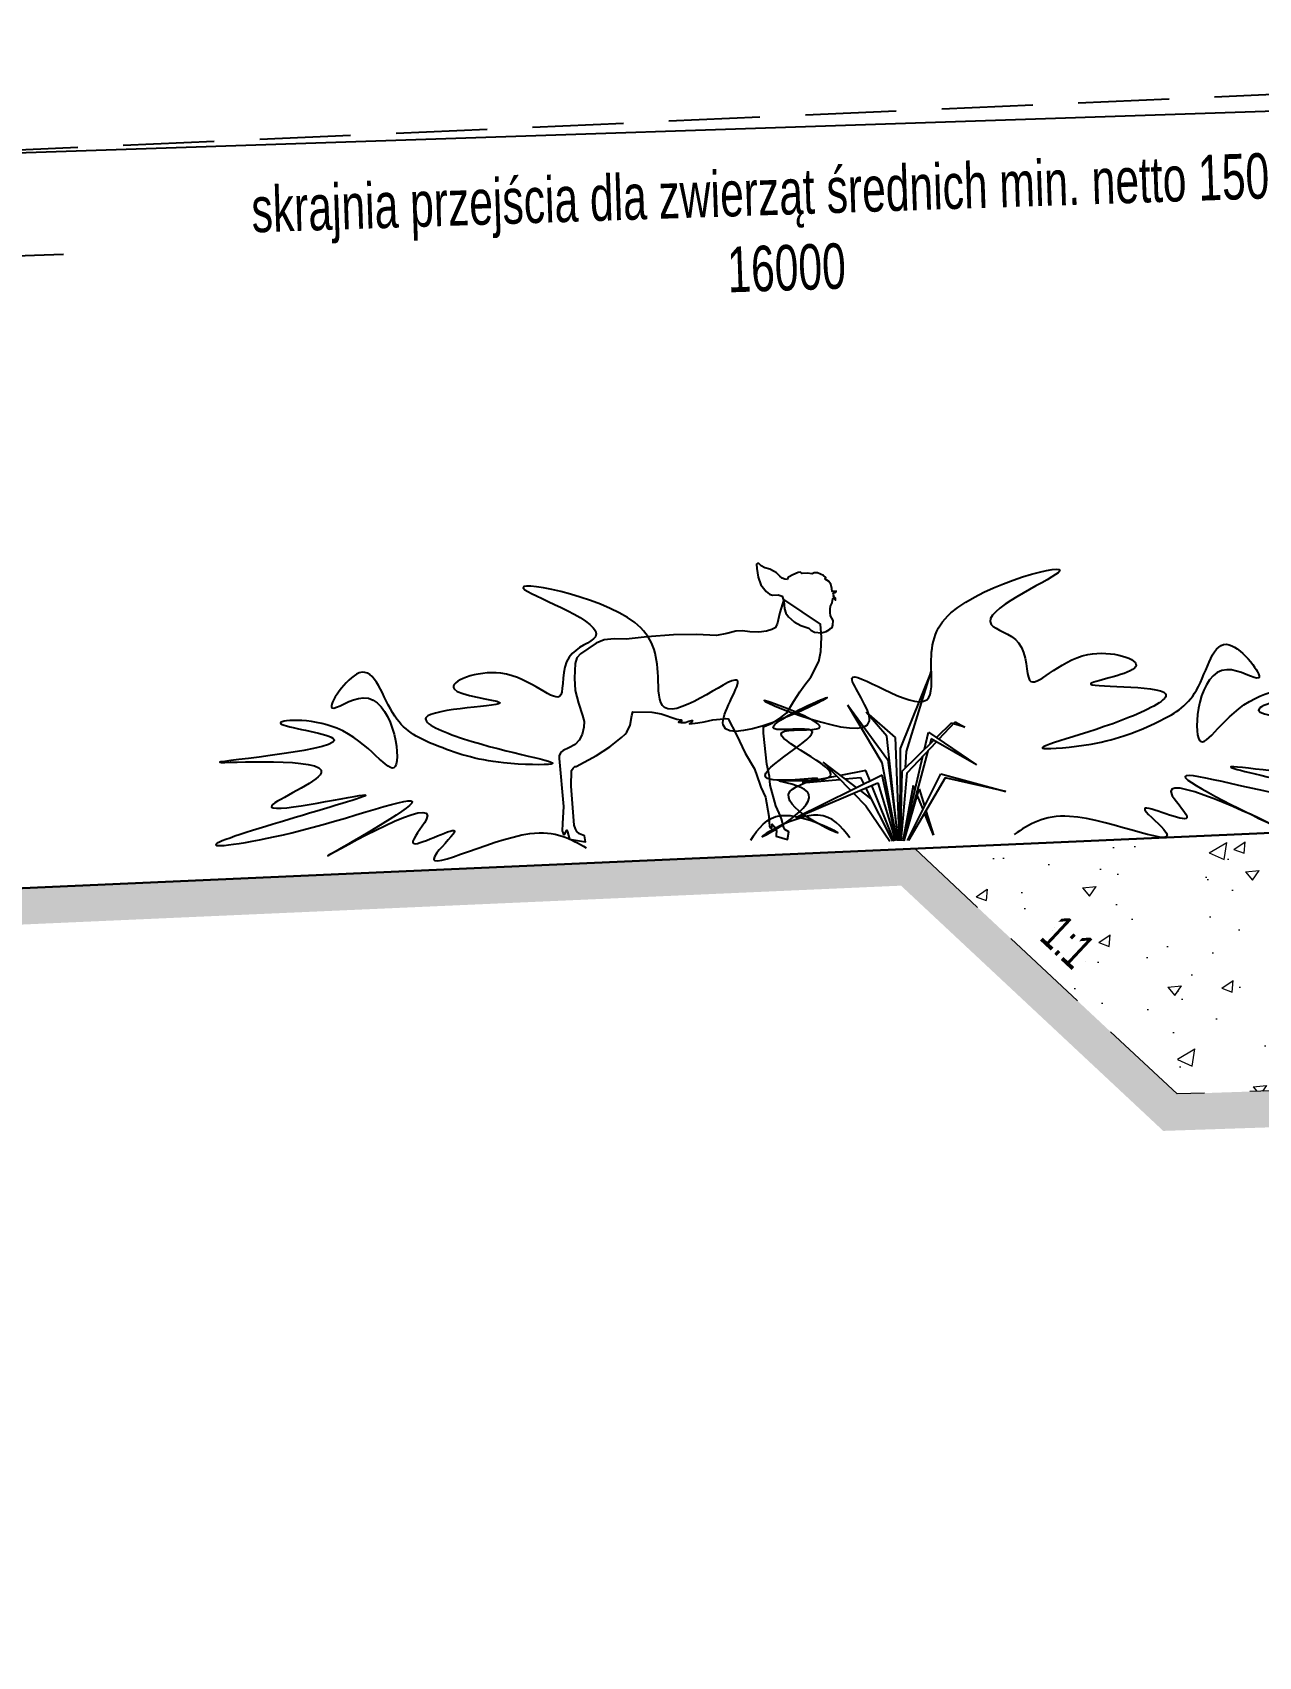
# Model space of a CAD drawing. Header units: metres. Extents: x 8395712 to 9795150, y 4166577 to 5794892.
# Drawn here: x 8418170.18 to 8418176.91, y 5772603.74 to 5772612.66 of the extents above; entities that cross this region are included whole.
import ezdxf
from ezdxf.enums import TextEntityAlignment as Align

# ---------------------------------------------------------------- set-up
doc = ezdxf.new("R2010")
doc.units = ezdxf.units.M
doc.header["$PDMODE"] = 35
doc.header["$PDSIZE"] = 0.002
doc.linetypes.add('DASHED', pattern=[0.75, 0.5, -0.25])
doc.linetypes.add('HIDDEN', pattern=[0.375, 0.25, -0.125])
for name, color, linetype, lineweight in [('AII_D_przekrój_opisy', 7, 'Continuous', 15), ('AII_M_konstrukcja 0.50', 3, 'Continuous', 50), ('AII_M_kreskowanie', 8, 'Continuous', 0), ('AII_M_linie kreskowane', 9, 'HIDDEN', 18), ('AII_M_opisy wymiary', 1, 'Continuous', 25), ('AII_M_roboty ziemne wykopy', 9, 'DASHED', 18), ('AII_M_skrajnia', 9, 'DASHED', 18), ('AII_M_teren projektowany', 4, 'Continuous', 70), ('AII_M_wymiary', 1, 'Continuous', 25), ('AII_M_wyposazenie', 1, 'Continuous', 25)]:
    doc.layers.add(name, color=color, linetype=linetype, lineweight=lineweight)
doc.layers.add('AII_roślinność', color=9, linetype='Continuous')
doc.styles.add('CDMSTYLE', font='CDMSIMPL.shx', dxfattribs={"width": 0.7, "bigfont": 'CDMBIGPL.shx'})
doc.dimstyles.new('CDM-ME100MM', dxfattribs={"dimscale": 0.1, "dimtxt": 2.5, "dimasz": 1.5, "dimexe": 1.5, "dimexo": 1, "dimgap": 0.5, "dimtad": 1, "dimdec": 0, "dimlfac": 1000, "dimrnd": 1, "dimzin": 9, "dimtxsty": 'CDMSTYLE', "dimblk": 'OBLIQUE', "dimcen": 2.5, "dimdle": 1.5, "dimclrd": 9, "dimclre": 9, "dimclrt": 1, "dimadec": 1, "dimazin": 2, "dimtfac": 1, "dimtdec": 0, "dimtix": 1, "dimtmove": 2, "dimatfit": 3, "dimldrblk": 'DOT', "dimfxl": 1, "dimtvp": 1, "dimtolj": 1, "dimtzin": 0, "dimlwd": 25, "dimlwe": 25, "dimarcsym": 0})

# ---------------------------------------------------------------- blocks, each defined once
blk = doc.blocks.new('_OBLIQUE')
at = {"color": 0, "linetype": 'ByBlock'}
blk.add_line((-0.5, -0.5), (0.5, 0.5), dxfattribs=at)
blk = doc.blocks.new('*D99')
at = {"layer": 'AII_M_wymiary', "color": 9, "linetype": 'Continuous', "lineweight": 25, "transparency": 16777216}
for p, q in [((8418194.0405, 5772612.0213), (8418193.9847, 5772613.687)), ((8418138.371, 5772611.672), (8418194.1396, 5772613.5421)), ((8418138.5968, 5772609.4133), (8418138.5159, 5772611.8269))]:
    blk.add_line(p, q, dxfattribs=at)
at = {"layer": 'Defpoints', "color": 0, "linetype": 'Continuous', "lineweight": 25, "transparency": 16777216}
for p in [(8418193.9897, 5772613.5371), (8418194.0439, 5772611.9213), (8418138.6001, 5772609.3134)]:
    blk.add_point(p, dxfattribs=at)
at = {"layer": 'AII_M_wymiary', "color": 9, "linetype": 'Continuous', "lineweight": 25, "transparency": 16777216, "xscale": 0.15, "yscale": 0.15, "zscale": 0.15}
for p, rotation in [((8418193.9897, 5772613.5371), 1.920622427509104), ((8418138.5209, 5772611.677), 181.9206224275091)]:
    blk.add_blockref('_OBLIQUE', p, dxfattribs=dict(at, rotation=rotation))
at = {"layer": 'AII_M_wymiary', "color": 1, "linetype": 'Continuous', "lineweight": 25, "transparency": 16777216, "char_height": 0.25, "attachment_point": 5, "rotation": 1.92062, "style": 'CDMSTYLE'}
for s, insert in [('\\A1;światło netto przy przepływie miarodajnym p=0,3% min. |t54900', (8418166.248, 5772612.8236)), ('\\A1;55500', (8418166.2612, 5772612.4322))]:
    blk.add_mtext(s, dxfattribs=dict(at, insert=insert))
blk = doc.blocks.new('_DOT')
at = {"color": 0, "linetype": 'ByBlock'}
blk.add_line((-0.5, 0), (-1, 0), dxfattribs=at)
at = {"color": 0, "linetype": 'ByBlock', "const_width": 0.5}
blk.add_lwpolyline([(-0.25, 0, 1), (0.25, 0, 1)], format="xyb", close=True, dxfattribs=at)
blk = doc.blocks.new('*D100')
at = {"layer": 'AII_M_linie kreskowane', "color": 9, "linetype": 'Continuous', "lineweight": 25, "transparency": 16777216}
for p, q in [((8418201.7168, 5772609.8732), (8418201.6051, 5772613.2057)), ((8418130.7999, 5772610.6813), (8418201.76, 5772613.0608)), ((8418131.0566, 5772607.5037), (8418130.9448, 5772610.8362))]:
    blk.add_line(p, q, dxfattribs=at)
at = {"layer": 'Defpoints', "color": 0, "linetype": 'Continuous', "lineweight": 25, "transparency": 16777216}
for p in [(8418201.6101, 5772613.0558), (8418201.7202, 5772609.7733), (8418131.0599, 5772607.4038)]:
    blk.add_point(p, dxfattribs=at)
at = {"layer": 'AII_M_linie kreskowane', "color": 9, "linetype": 'Continuous', "lineweight": 25, "transparency": 16777216, "xscale": 0.15, "yscale": 0.15, "zscale": 0.15}
for p, rotation in [((8418201.6101, 5772613.0558), 1.920622427509104), ((8418130.9498, 5772610.6863), 181.9206224275091)]:
    blk.add_blockref('_OBLIQUE', p, dxfattribs=dict(at, rotation=rotation))
at = {"layer": 'AII_M_linie kreskowane', "color": 1, "linetype": 'Continuous', "lineweight": 25, "transparency": 16777216, "char_height": 0.25, "attachment_point": 5, "rotation": 1.92062, "style": 'CDMSTYLE'}
for s, insert in [('\\A1;terasa zalewowa przy p=10% min. |t70000', (8418166.2727, 5772612.0876)), ('\\A1;70700', (8418166.2858, 5772611.6961))]:
    blk.add_mtext(s, dxfattribs=dict(at, insert=insert))
blk = doc.blocks.new('*D104')
at = {"layer": 'AII_M_wymiary', "color": 9, "lineweight": 25, "transparency": 16777216}
for p, q in [((8418184.7108, 5772611.263), (8418184.6837, 5772612.0727)), ((8418184.8386, 5772611.9278), (8418178.2781, 5772611.7078)), ((8418168.7195, 5772610.7344), (8418168.6927, 5772611.5365)), ((8418168.5478, 5772611.3815), (8418170.3492, 5772611.442))]:
    blk.add_line(p, q, dxfattribs=at)
at = {"layer": 'Defpoints', "color": 0, "lineweight": 25, "transparency": 16777216}
for p in [(8418168.6977, 5772611.3866), (8418184.7142, 5772611.1631), (8418168.7229, 5772610.6345)]:
    blk.add_point(p, dxfattribs=at)
at = {"layer": 'AII_M_wymiary', "color": 9, "lineweight": 25, "transparency": 16777216, "xscale": 0.15, "yscale": 0.15, "zscale": 0.15}
for p, rotation in [((8418184.6887, 5772611.9228), 1.920622427509082), ((8418168.6977, 5772611.3866), 181.9206224275091)]:
    blk.add_blockref('_OBLIQUE', p, dxfattribs=dict(at, rotation=rotation))
at = {"layer": 'AII_M_wymiary', "color": 1, "lineweight": 25, "transparency": 16777216, "insert": (8418174.3137, 5772611.5749), "char_height": 0.25, "attachment_point": 5, "rotation": 1.92062, "style": 'CDMSTYLE'}
blk.add_mtext('\\A1;skrajnia przejścia dla zwierząt średnich min. netto 15000\\P16000', dxfattribs=at)
blk = doc.blocks.new('k02')
at = {"color": 0, "linetype": 'ByBlock', "lineweight": -2}
for p, q in [((-0.0769, 0.4897), (-0.228, 0.9227)), ((-0.228, 0.9227), (-0.0436, 0.5075)), ((0.2364, 0.754), (0.0275, 0.4475)), ((0.0586, 0.432), (0.2364, 0.754)), ((-0.3503, 0.6429), (-0.4014, 0.6119)), ((-0.4014, 0.6119), (-0.328, 0.6363)), ((-0.2574, 0.5509), (-0.3503, 0.6429)), ((-0.328, 0.6363), (-0.2446, 0.5602)), ((0.1364, 0.7118), (-0.0169, 0.5674)), ((0.0275, 0.5763), (0.1364, 0.7118)), ((-0.2014, 0.5919), (-0.4592, 0.4031)), ((-0.4592, 0.4031), (-0.2147, 0.5541)), ((-0.0769, 0.372), (-0.243, 0.5366)), ((-0.2286, 0.5456), (-0.048, 0.3809)), ((-0.2147, 0.5541), (-0.2058, 0.5248)), ((-0.1762, 0.4978), (-0.2014, 0.5919)), ((-0.0169, 0.5674), (-0.0208, 0)), ((-0.0153, 0), (0.0275, 0.5763)), ((-0.1949, 0.4889), (-0.046, 0)), ((-0.043, 0), (-0.1662, 0.4606)), ((-0.0681, 0.3992), (-0.0769, 0.4897)), ((-0.0436, 0.5075), (-0.0244, 0)), ((0.0275, 0.4475), (-0.0139, 0)), ((-0.2614, 0.3609), (-0.6147, 0.2521)), ((-0.0653, 0), (-0.2614, 0.3609)), ((-0.0313, 0), (-0.0769, 0.372)), ((-0.048, 0.3809), (-0.026, 0)), ((-0.0087, 0), (0.0586, 0.432)), ((-0.0064, 0), (0.0609, 0.3631)), ((0.0609, 0.3631), (0.5431, 0.1455)), ((0.1283, 0.3327), (0.1497, 0.392)), ((0.1497, 0.392), (0.2902, 0.3698)), ((0.203, 0.299), (0.3831, 0.4453)), ((0.3831, 0.4453), (0.2352, 0.2845)), ((0.3107, 0.3666), (0.5009, 0.3365)), ((-0.6147, 0.2521), (-0.2836, 0.3365)), ((-0.2836, 0.3365), (-0.0722, 0)), ((-0.1392, 0.281), (-0.1659, 0.1851)), ((-0.0477, 0), (-0.1392, 0.281)), ((-0.1171, 0.2767), (-0.108, 0.301)), ((-0.108, 0.301), (-0.0397, 0)), ((0.0853, 0.3232), (0, 0)), ((0.0079, 0), (0.12, 0.3097)), ((0.154, 0.2965), (0.0162, 0)), ((0.5431, 0.1455), (0.0853, 0.3232)), ((0.1262, 0.2366), (0.1851, 0.2845)), ((0.222, 0.2701), (0.1564, 0.1988)), ((0.1809, 0.3543), (0.1635, 0.3168)), ((0.2652, 0.3496), (0.1809, 0.3543)), ((0.5009, 0.3365), (0.2936, 0.348)), ((-0.1571, 0.1689), (-0.1243, 0.2572)), ((0.1564, 0.1988), (0.0301, 0)), ((-0.1728, 0.1601), (-0.2103, 0.0256)), ((-0.2103, 0.0256), (-0.165, 0.1476))]:
    blk.add_line(p, q, dxfattribs=at)

msp = doc.modelspace()

# ---------------------------------------------------------------- hatches: boundary and pattern name
at = {"layer": 'AII_M_kreskowanie', "linetype": 'Continuous', "lineweight": 0}
h = msp.add_hatch(dxfattribs=at)
h.set_pattern_fill('ANSI33', color=256, angle=1.92062)
h.set_pattern_definition([(46.920622, (8419754.91827, 5772441.43849), (-0.18260204, 0.17075273), []), (46.920622, (8419755.09495, 5772441.4444), (-0.18260204, 0.17075273), [0.125, -0.0625])])
edge = h.paths.add_edge_path()
edge.add_line((8418178.855, 5772613.1641), (8418180.2542, 5772613.211))
edge.add_line((8418180.2542, 5772613.211), (8418180.1938, 5772615.0121))
edge.add_ellipse((8418910.812, 5752628.6919), major_axis=(19988.4345, 670.2871), ratio=1, start_angle=90.1073399, end_angle=90.17294485, ccw=False)
edge.add_line((8418203.0791, 5772615.8356), (8418203.126, 5772614.4371))
edge.add_line((8418203.126, 5772614.4371), (8418204.0255, 5772614.4673))
edge.add_line((8418204.0255, 5772614.4673), (8418203.9872, 5772615.6083))
edge.add_line((8418203.9872, 5772615.6083), (8418204.387, 5772615.6217))
edge.add_line((8418204.387, 5772615.6217), (8418204.3702, 5772616.1214))
edge.add_ellipse((8418910.812, 5752628.6919), major_axis=(19988.6744, 670.2951), ratio=1, start_angle=90.10361436, end_angle=90.32363281)
edge.add_line((8418127.623, 5772613.2613), (8418127.6397, 5772612.7616))
edge.add_line((8418127.6397, 5772612.7616), (8418128.0395, 5772612.775))
edge.add_line((8418128.0395, 5772612.775), (8418128.0776, 5772611.6407))
edge.add_line((8418128.0776, 5772611.6407), (8418128.9771, 5772611.6709))
edge.add_line((8418128.9771, 5772611.6709), (8418128.9301, 5772613.0723))
edge.add_ellipse((8418910.812, 5752628.6919), major_axis=(19988.4345, 670.2871), ratio=1, start_angle=90.25430677, end_angle=90.31991235, ccw=False)
edge.add_line((8418151.8133, 5772613.9545), (8418151.8736, 5772612.1586))
edge.add_line((8418151.8736, 5772612.1586), (8418153.2728, 5772612.2055))
edge.add_line((8418153.2728, 5772612.2055), (8418153.2124, 5772614.0076))
edge.add_ellipse((8418910.812, 5752628.6919), major_axis=(19988.4345, 670.2871), ratio=1, start_angle=90.17695564, end_angle=90.25029596, ccw=False)
edge.add_line((8418178.7948, 5772614.9609), (8418178.855, 5772613.1641))
h = msp.add_hatch(dxfattribs=at)
h.set_pattern_fill('AR-HBONE', color=256, scale=0.03, angle=1.92062)
h.set_pattern_definition([(46.9206225, (8419753.57767, 5772481.41602), (-0.0056876685, 0.16961029), [0.36, -0.12]), (136.9206225, (8419753.65963, 5772481.50366), (-0.0056876685, 0.16961029), [0.36, -0.12])])
h.paths.add_polyline_path([(8418166.0607, 5772607.0048), (8418165.9023, 5772606.9207), (8418165.1748, 5772607.146), (8418164.3828, 5772607.5684), (8418164.0461, 5772607.693), (8418163.5712, 5772607.6829), (8418157.3918, 5772607.5517), (8418156.0774, 5772606.1461), (8418153.379, 5772606.0556), (8418149.941, 5772605.9403), (8418149.9477, 5772605.7404), (8418153.3857, 5772605.8557), (8418156.1669, 5772605.949), (8418157.4803, 5772607.3535), (8418163.5755, 5772607.483), (8418164.0123, 5772607.4922), (8418164.3007, 5772607.3856), (8418165.0975, 5772606.9605), (8418165.9227, 5772606.705), (8418166.0954, 5772606.7968), (8418167.4397, 5772606.5836), (8418168.3697, 5772607.3477), (8418168.9063, 5772607.7073), (8418174.9495, 5772607.9747), (8418176.3899, 5772606.6278), (8418180.3705, 5772606.7613), (8418183.1518, 5772606.8546), (8418184.5986, 5772608.4018), (8418190.0906, 5772608.6449), (8418190.0839, 5772608.8448), (8418184.5082, 5772608.598), (8418183.0623, 5772607.0517), (8418180.3638, 5772606.9612), (8418176.466, 5772606.8305), (8418175.0247, 5772608.1783), (8418168.8415, 5772607.9046), (8418168.2503, 5772607.5085), (8418167.3822, 5772606.7952)])
at = {"layer": 'AII_M_kreskowanie', "lineweight": 0}
h = msp.add_hatch(dxfattribs=at)
h.set_pattern_fill('AR-CONC', color=256, scale=0.1, angle=344.59758)
h.set_pattern_definition([(34.59758, (8418132.6938, 5772453.0946), (0.6748324, -0.2510004), [0.075, -0.825]), (339.5976, (8418132.6938, 5772453.0946), (0.066012, 0.7620285), [0.06, -0.66]), (85.049, (8418132.75005, 5772453.0737), (0.7408443, 0.511028), [0.0637402, -0.701142]), (30.7818, (8418132.7469, 5772453.2874), (0.984949, -0.4430305), [0.1125, -1.2375]), (81.2332, (8418132.829, 5772453.2505), (1.1598156, 0.690889), [0.09561, -1.051714]), (335.78174, (8418132.7469, 5772453.2874), (1.159816, 0.690889), [0.09, -0.99]), (5.59758, (8418132.83006, 5772453.21266), (0.4685343, -0.5466951), [0.075, -0.825]), (310.5976, (8418132.83006, 5772453.21266), (0.427174, 0.634482), [0.06, -0.66]), (56.049, (8418132.8691, 5772453.1671), (0.8957084, 0.0877868), [0.0637402, -0.701142]), (22.09758, (8418132.6938, 5772453.0946), (0.1001387, 0.31770808), [0, -0.652, 0, -0.67, 0, -0.6625]), (352.09758, (8418132.6938, 5772453.0946), (0.3583757, 0.31037565), [0, -0.382, 0, -0.637, 0, -0.2525]), (312.09758, (8418132.47882, 5772453.15384), (0.50865926, -0.16352636), [0, -0.25, 0, -0.78, 0, -1.035]), (302.09758, (8418132.3824, 5772453.1804), (0.5888281, -0.0583828), [0, -0.325, 0, -0.518, 0, -0.735])])
h.paths.add_polyline_path([(8418177.232, 5772607.8567), (8418178.9277, 5772608.0136), (8418179.1276, 5772608.0203), (8418179.1162, 5772608.3594), (8418175.0247, 5772608.1783), (8418176.466, 5772606.8305), (8418177.0656, 5772606.8506), (8418177.0623, 5772606.9505), (8418177.2622, 5772606.9572)])
h.paths.add_polyline_path([(8418180.3151, 5772608.4124), (8418179.1162, 5772608.3594), (8418179.1276, 5772608.0203), (8418180.3269, 5772608.0606)])
h.paths.add_polyline_path([(8418184.5082, 5772608.598), (8418180.3151, 5772608.4124), (8418180.3269, 5772608.0606), (8418180.5268, 5772608.0673), (8418182.2292, 5772608.0243), (8418182.2593, 5772607.1248), (8418182.4592, 5772607.1315), (8418182.4626, 5772607.0316), (8418183.0623, 5772607.0517)])

# ---------------------------------------------------------------- linework, layer by layer
at = {"layer": 'AII_M_konstrukcja 0.50', "color": 8, "linetype": 'DASHED', "lineweight": 0, "extrusion": (0, 0, -1)}
msp.add_ellipse((8418910.8195, 5752628.3379), major_axis=(19987.3352, 670.2502), ratio=1, start_param=4.70802, end_param=4.7093, dxfattribs=at)
at = {"layer": 'AII_M_opisy wymiary', "color": 1, "linetype": 'ByBlock', "lineweight": 40}
msp.add_circle((8418171.8303, 5772432.124), 22459.4841, dxfattribs=at)
at = {"layer": 'AII_M_roboty ziemne wykopy', "elevation": 0}
msp.add_lwpolyline([(8418184.5082, 5772608.598), (8418183.0623, 5772607.0517), (8418180.3638, 5772606.9612), (8418176.466, 5772606.8305), (8418175.0247, 5772608.1783)], dxfattribs=at)
at = {"layer": 'AII_M_skrajnia', "lineweight": 25, "elevation": 0}
msp.add_lwpolyline([(8418184.7998, 5772608.6109), (8418184.664, 5772612.6586), (8418168.6787, 5772611.9511), (8418168.815, 5772607.8869)], dxfattribs=at)
at = {"layer": 'AII_M_teren projektowany', "lineweight": 30, "elevation": 0, "flags": 128}
msp.add_lwpolyline([(8418142.7824, 5772607.2415), (8418163.5712, 5772607.6829), (8418164.0461, 5772607.693), (8418164.3828, 5772607.5684), (8418165.1748, 5772607.146), (8418165.9023, 5772606.9207), (8418166.0607, 5772607.0048), (8418167.3822, 5772606.7952), (8418168.2503, 5772607.5085), (8418168.8415, 5772607.9046), (8418190.8347, 5772608.878), (8418194.1669, 5772609.0213), (8418196.8487, 5772609.1496), (8418198.1566, 5772609.2121), (8418203.1941, 5772609.4197)], dxfattribs=at)
at = {"layer": 'AII_M_wyposazenie', "color": 9, "elevation": 0}
for points in [[(8418174.3246, 5772609.6562), (8418174.312, 5772609.658), (8418174.2971, 5772609.6639), (8418174.2842, 5772609.674), (8418174.2656, 5772609.6929), (8418174.2534, 5772609.7005), (8418174.2283, 5772609.7119), (8418174.2022, 5772609.7196), (8418174.1815, 5772609.7306), (8418174.168, 5772609.7438), (8418174.1616, 5772609.7446), (8418174.1557, 5772609.7403), (8418174.1584, 5772609.7165), (8418174.1658, 5772609.669), (8418174.1803, 5772609.6275), (8418174.2093, 5772609.591), (8418174.227, 5772609.576), (8418174.2441, 5772609.5705), (8418174.2746, 5772609.571), (8418174.2976, 5772609.5645), (8418174.3066, 5772609.5373), (8418174.3103, 5772609.4941), (8418174.3174, 5772609.4716), (8418174.3315, 5772609.4501), (8418174.3635, 5772609.4237), (8418174.4, 5772609.403), (8418174.4424, 5772609.3886), (8418174.4538, 5772609.3787), (8418174.4748, 5772609.3663), (8418174.5132, 5772609.364), (8418174.5388, 5772609.3699), (8418174.5568, 5772609.3816), (8418174.5599, 5772609.3872), (8418174.572, 5772609.3921), (8418174.5751, 5772609.4058), (8418174.5768, 5772609.4309), (8418174.5697, 5772609.4445), (8418174.5623, 5772609.4565), (8418174.5595, 5772609.4747), (8418174.5602, 5772609.4939), (8418174.5619, 5772609.5095), (8418174.571, 5772609.5287), (8418174.5747, 5772609.5508), (8418174.5817, 5772609.5499), (8418174.5897, 5772609.5427), (8418174.5891, 5772609.5535), (8418174.5811, 5772609.5585), (8418174.5783, 5772609.5606), (8418174.5808, 5772609.5671), (8418174.5796, 5772609.5718), (8418174.5765, 5772609.5791), (8418174.5831, 5772609.583), (8418174.5899, 5772609.5865), (8418174.5933, 5772609.5925), (8418174.5828, 5772609.5902), (8418174.572, 5772609.5904), (8418174.5698, 5772609.6072), (8418174.5634, 5772609.6301), (8418174.5518, 5772609.6464), (8418174.5325, 5772609.6579), (8418174.5361, 5772609.6678), (8418174.5241, 5772609.6776), (8418174.4908, 5772609.6918), (8418174.4724, 5772609.6934), (8418174.4624, 5772609.6875), (8418174.4342, 5772609.6916), (8418174.4065, 5772609.6898), (8418174.3968, 5772609.6964), (8418174.3849, 5772609.6949), (8418174.3556, 5772609.682), (8418174.3316, 5772609.6693), (8418174.3273, 5772609.6641), (8418174.3246, 5772609.6562)], [(8418174.3052, 5772609.5467), (8418174.2837, 5772609.4755), (8418174.2684, 5772609.4102), (8418174.2574, 5772609.3901), (8418174.2402, 5772609.3815), (8418174.2116, 5772609.3717), (8418174.169, 5772609.3677), (8418174.1195, 5772609.3686), (8418174.0791, 5772609.3733), (8418174.0416, 5772609.3721), (8418173.9929, 5772609.3588), (8418173.9358, 5772609.3483), (8418173.8259, 5772609.3532), (8418173.6993, 5772609.352), (8418173.555, 5772609.341), (8418173.4401, 5772609.3291), (8418173.3737, 5772609.3294), (8418173.3192, 5772609.3251), (8418173.2759, 5772609.3067), (8418173.1888, 5772609.2474), (8418173.1689, 5772609.2267), (8418173.1589, 5772609.1947), (8418173.1557, 5772609.1138), (8418173.1605, 5772609.0459), (8418173.1773, 5772608.9762), (8418173.2001, 5772608.9092), (8418173.2098, 5772608.8754), (8418173.2078, 5772608.8445), (8418173.1978, 5772608.805), (8418173.1813, 5772608.7731), (8418173.1591, 5772608.7501), (8418173.1252, 5772608.7317), (8418173.0932, 5772608.7165), (8418173.0854, 5772608.7104), (8418173.0796, 5772608.7019), (8418173.0716, 5772608.6902), (8418173.0722, 5772608.6736), (8418173.0955, 5772608.4089), (8418173.0897, 5772608.3156), (8418173.0883, 5772608.2756), (8418173.0943, 5772608.2619), (8418173.0976, 5772608.2565), (8418173.1006, 5772608.2566), (8418173.1143, 5772608.2795), (8418173.1176, 5772608.271), (8418173.1279, 5772608.2294), (8418173.217, 5772608.216), (8418173.2106, 5772608.2491), (8418173.1844, 5772608.2596), (8418173.1692, 5772608.2725), (8418173.1616, 5772608.2861), (8418173.1537, 5772608.3061), (8418173.1382, 5772608.5203), (8418173.1405, 5772608.6078), (8418173.149, 5772608.6195), (8418173.1573, 5772608.6284), (8418173.1659, 5772608.6287), (8418173.2764, 5772608.6888), (8418173.35, 5772608.7365), (8418173.4146, 5772608.7892), (8418173.4343, 5772608.8068), (8418173.4428, 5772608.8185), (8418173.4618, 5772608.8561), (8418173.4711, 5772608.9097), (8418173.4763, 5772608.9296), (8418173.5808, 5772608.9273), (8418173.6325, 5772608.9179), (8418173.7173, 5772608.8896), (8418173.7405, 5772608.8848), (8418173.7465, 5772608.882), (8418173.7383, 5772608.8764), (8418173.7265, 5772608.873), (8418173.741, 5772608.8707), (8418173.7643, 5772608.8715), (8418173.7844, 5772608.878), (8418173.7984, 5772608.881), (8418173.8045, 5772608.8812), (8418173.7987, 5772608.8726), (8418173.7879, 5772608.8639), (8418173.8336, 5772608.8685), (8418173.8681, 5772608.875), (8418173.9166, 5772608.8849), (8418173.9565, 5772608.889), (8418173.9855, 5772608.8931), (8418174, 5772608.8905), (8418174.046, 5772608.8021), (8418174.0927, 5772608.7022), (8418174.1447, 5772608.6165), (8418174.1737, 5772608.5328), (8418174.1801, 5772608.5158), (8418174.2052, 5772608.4602), (8418174.2229, 5772608.3567), (8418174.2276, 5772608.2999), (8418174.2309, 5772608.2917), (8418174.2368, 5772608.2891), (8418174.2395, 5772608.292), (8418174.2419, 5772608.3118), (8418174.2509, 5772608.3007), (8418174.2661, 5772608.2762), (8418174.2637, 5772608.2561), (8418174.264, 5772608.2472), (8418174.3258, 5772608.2282), (8418174.3327, 5772608.2698), (8418174.3123, 5772608.2833), (8418174.3058, 5772608.2942), (8418174.2925, 5772608.3418), (8418174.2804, 5772608.3725), (8418174.2615, 5772608.4138), (8418174.2316, 5772608.5264), (8418174.2273, 5772608.5737), (8418174.2133, 5772608.641), (8418174.1934, 5772608.8126), (8418174.1951, 5772608.8462), (8418174.1978, 5772608.8491), (8418174.2463, 5772608.8682), (8418174.2886, 5772608.8974), (8418174.3219, 5772608.9241), (8418174.3603, 5772608.9876), (8418174.3933, 5772609.0398), (8418174.4212, 5772609.0771), (8418174.4544, 5772609.1204), (8418174.4977, 5772609.2063), (8418174.51, 5772609.2606), (8418174.5135, 5772609.3396), (8418174.5075, 5772609.4108), (8418174.3052, 5772609.5467)]]:
    msp.add_lwpolyline(points, dxfattribs=at)
at = {"layer": 'AII_roślinność', "color": 92}
for points in [[(8418174.668, 5772608.2377), (8418174.4925, 5772608.3617), (8418174.1891, 5772608.2452), (8418174.435, 5772608.4897), (8418174.2794, 5772608.5495), (8418174.5621, 5772608.5767), (8418174.2941, 5772608.8157), (8418174.5001, 5772608.8404), (8418174.2055, 5772608.9899), (8418174.7766, 5772608.8792), (8418174.6801, 5772609.1122), (8418175.0917, 5772608.996), (8418175.1156, 5772609.1681), (8418175.2236, 5772609.4729), (8418175.8131, 5772609.6935), (8418175.4444, 5772609.4094), (8418175.5955, 5772609.3082), (8418175.6556, 5772609.1035), (8418175.9759, 5772609.2442), (8418176.2383, 5772609.1762), (8418175.993, 5772609.0853), (8418176.4027, 5772609.0282), (8418176.2045, 5772608.8991), (8418175.7332, 5772608.7282), (8418175.9939, 5772608.7526), (8418176.3632, 5772608.8758), (8418176.5727, 5772609.0481), (8418176.7528, 5772609.2979), (8418176.914, 5772609.1162), (8418176.739, 5772609.1608), (8418176.5894, 5772608.7717), (8418176.8942, 5772609.0033), (8418177.2, 5772609.049), (8418176.9196, 5772608.951), (8418177.5491, 5772608.8599), (8418176.9967, 5772608.7646), (8418177.2799, 5772608.6028), (8418176.7767, 5772608.6273), (8418177.5996, 5772608.4128), (8418177.1312, 5772608.4561), (8418176.5251, 5772608.5539), (8418176.9883, 5772608.3096), (8418176.4393, 5772608.4684), (8418176.5202, 5772608.347), (8418176.288, 5772608.3983), (8418176.3923, 5772608.2837), (8418175.8757, 5772608.355), (8418175.5717, 5772608.2562)], [(8418174.124, 5772608.2244), (8418174.2908, 5772608.3599), (8418174.6013, 5772608.264), (8418174.3396, 5772608.4915), (8418174.4908, 5772608.5615), (8418174.2069, 5772608.5697), (8418174.4583, 5772608.8262), (8418174.2511, 5772608.8369), (8418174.535, 5772609.0059), (8418173.9727, 5772608.8571), (8418174.0534, 5772609.0961), (8418173.6504, 5772608.9526), (8418173.6151, 5772609.1227), (8418173.4869, 5772609.4196), (8418172.884, 5772609.6002), (8418173.2708, 5772609.3415), (8418173.1268, 5772609.2304), (8418173.0806, 5772609.0221), (8418172.7515, 5772609.141), (8418172.4943, 5772609.0556), (8418172.7451, 5772608.9813), (8418172.3402, 5772608.8969), (8418172.5467, 5772608.7814), (8418173.0283, 5772608.6424), (8418172.7665, 5772608.6493), (8418172.3898, 5772608.7475), (8418172.1692, 5772608.9054), (8418171.9728, 5772609.1426), (8418171.8241, 5772608.9505), (8418171.9958, 5772609.0067), (8418172.1711, 5772608.6285), (8418171.8515, 5772608.8392), (8418171.5433, 5772608.8643), (8418171.8297, 5772608.7853), (8418171.2076, 5772608.6522), (8418171.7652, 5772608.5941), (8418171.4934, 5772608.4137), (8418171.9939, 5772608.4719), (8418171.1872, 5772608.2027), (8418171.6516, 5772608.2773), (8418172.2499, 5772608.4155), (8418171.804, 5772608.1407), (8418172.3412, 5772608.3359), (8418172.2686, 5772608.2094), (8418172.4969, 5772608.2761), (8418172.4004, 5772608.1548), (8418172.9111, 5772608.2605), (8418173.2211, 5772608.1823)]]:
    msp.add_spline(points, degree=3, dxfattribs=at)

# ---------------------------------------------------------------- block references
at = {"layer": 'AII_roślinność', "color": 92, "xscale": -1, "rotation": 1.920622414315076}
msp.add_blockref('k02', (8418174.9191, 5772608.2201), dxfattribs=at)

# ---------------------------------------------------------------- texts
at = {"layer": 'AII_D_przekrój_opisy', "color": 9, "lineweight": 25, "style": 'CDMSTYLE', "width": 0.7}
msp.add_text('1:1', height=0.2, rotation=316.92062, dxfattribs=at).set_placement((8418175.7977, 5772607.5944), align=Align.CENTER)

# ---------------------------------------------------------------- dimensions: what is measured, and where the dimension line sits
at = {"layer": 'AII_M_linie kreskowane', "linetype": 'Continuous', "lineweight": 25}
dim = msp.add_linear_dim(base=(8418201.6101, 5772613.0558), p1=(8418131.0599, 5772607.4038), p2=(8418201.7202, 5772609.7733), angle=1.92062, text='terasa zalewowa przy p=10% min. |t70000\\X<>', dimstyle='CDM-ME100MM', dxfattribs=at)
dim.commit()
dim.dimension.update_dxf_attribs({"geometry": '*D100', "text_midpoint": (8418166.28, 5772611.871)})
at = {"layer": 'AII_M_wymiary', "linetype": 'Continuous', "lineweight": 25}
dim = msp.add_linear_dim(base=(8418193.9897, 5772613.5371), p1=(8418138.6001, 5772609.3134), p2=(8418194.0439, 5772611.9213), angle=1.92062, text='światło netto przy przepływie miarodajnym p=0,3% min. |t54900\\X<>', dimstyle='CDM-ME100MM', dxfattribs=at)
dim.commit()
dim.dimension.update_dxf_attribs({"geometry": '*D99', "text_midpoint": (8418166.2553, 5772612.6071)})
at = {"layer": 'AII_M_wymiary', "lineweight": 25}
dim = msp.add_linear_dim(base=(8418168.6977, 5772611.3866), p1=(8418184.7142, 5772611.1631), p2=(8418168.7229, 5772610.6345), angle=181.92062, text='skrajnia przejścia dla zwierząt średnich min. netto 15000\\X<>', dimstyle='CDM-ME100MM', dxfattribs=at)
dim.commit()
dim.dimension.update_dxf_attribs({"geometry": '*D104', "text_midpoint": (8418174.3137, 5772611.5749), "dimtype": 160})

doc.saveas('drawing.dxf')
